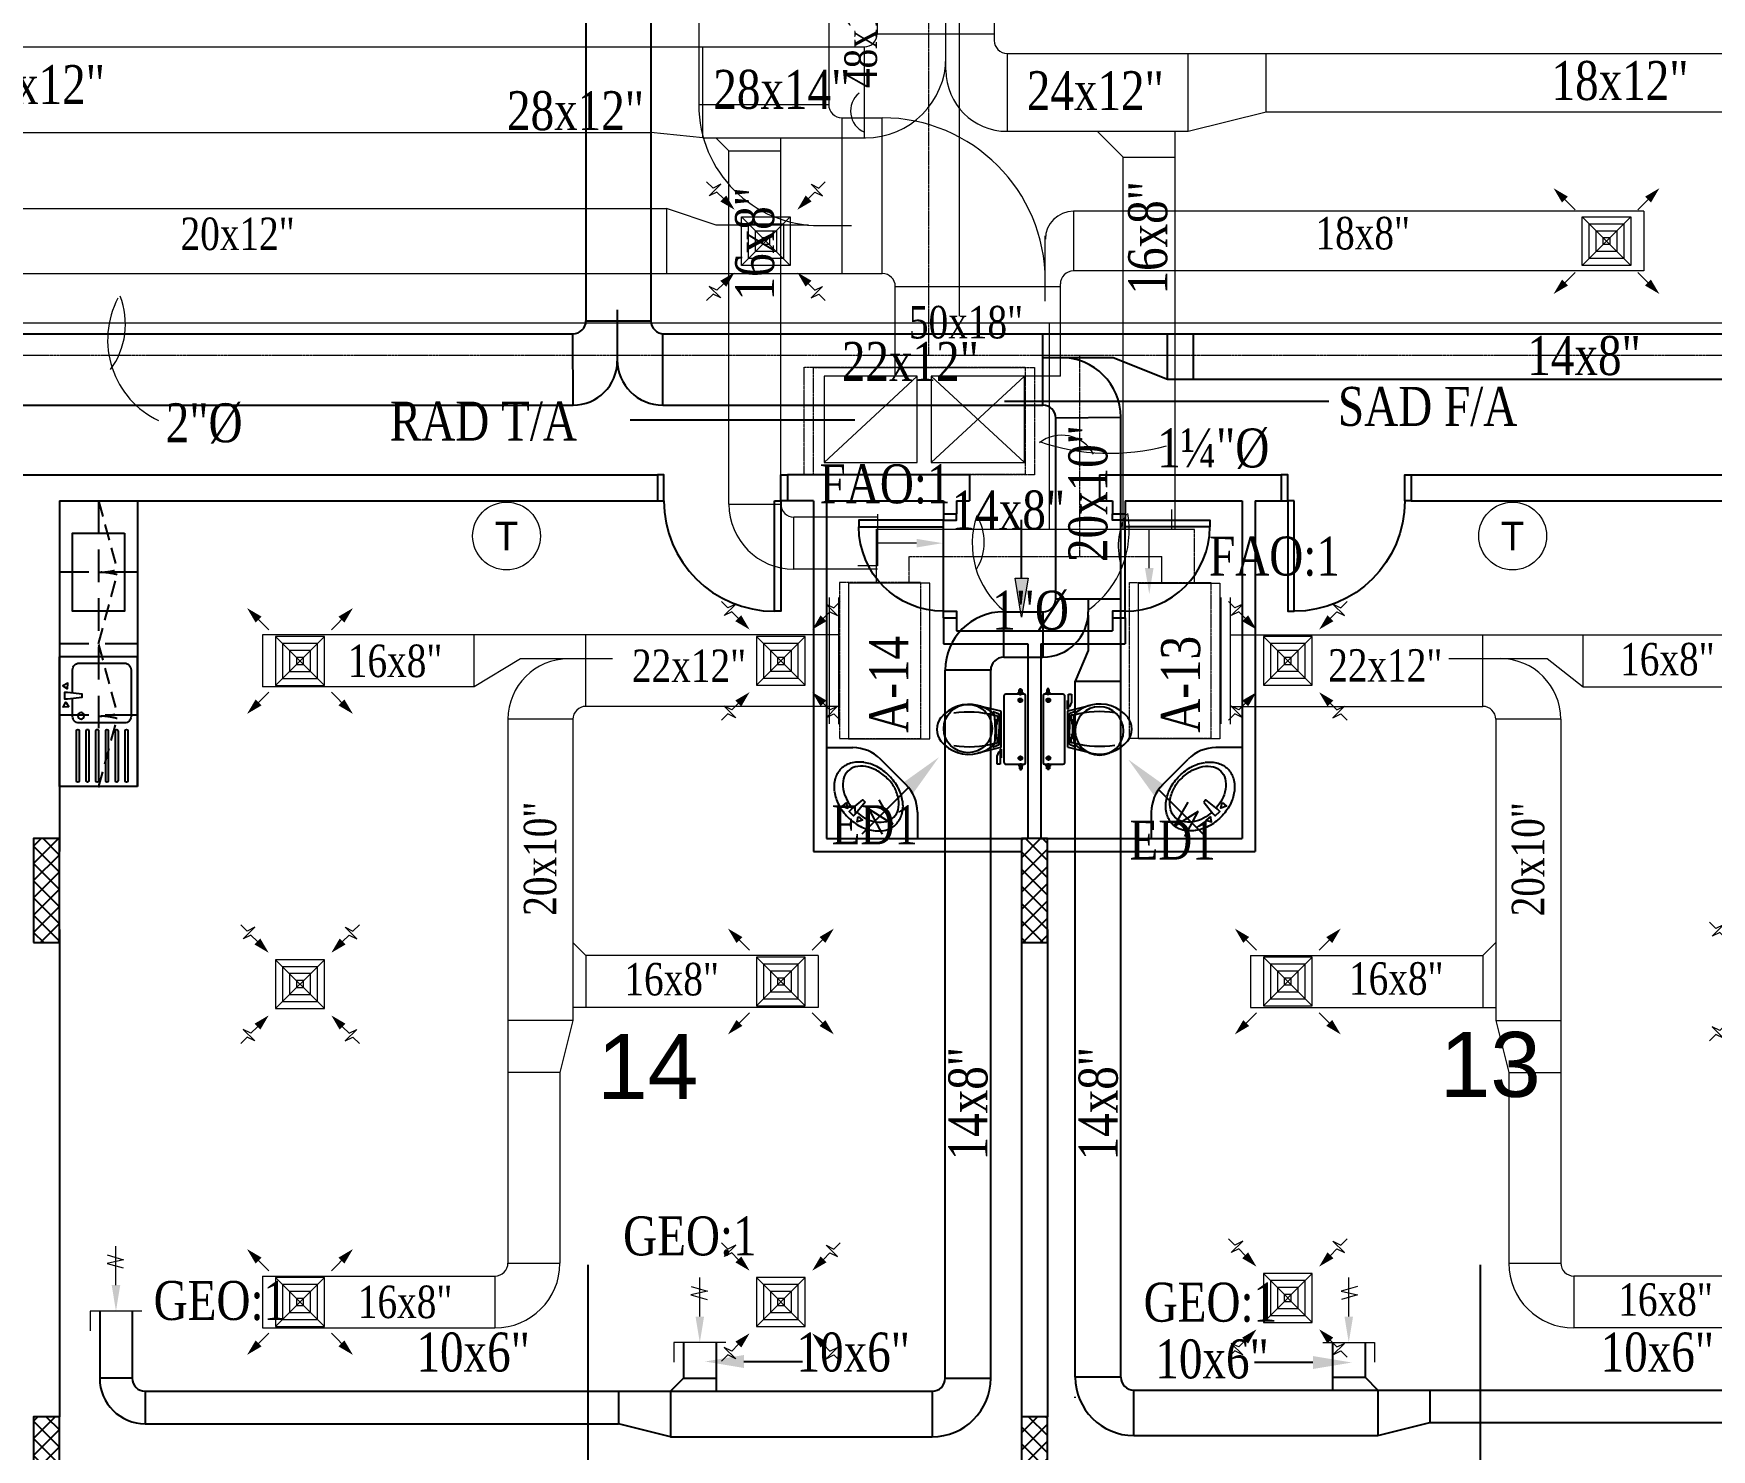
# Model space of a CAD drawing. Extents: x 278386 to 404536, y 8015 to 97114.
# Drawn here: x 330927 to 343836, y 19133 to 30032 of the extents above; entities that cross this region are included whole.
import ezdxf
from ezdxf.enums import TextEntityAlignment as Align

# ---------------------------------------------------------------- set-up
doc = ezdxf.new("R2010")
doc.units = 0
doc.header["$LTSCALE"] = 2
doc.header["$MEASUREMENT"] = 0
doc.linetypes.add('1-BLOCK-A_FLOOR PLAN$0$HIDDEN', pattern=[0.375, 0.25, -0.125])
doc.linetypes.add('HIDDEN', pattern=[0.375, 0.25, -0.125])
doc.layers.get('0').update_dxf_attribs({"color": 1})
for name, color, linetype, lineweight in [('-D', 2, 'Continuous', 13), ('-DT', 4, 'Continuous', 13), ('ac duct1', 50, 'Continuous', 13), ('fresh air', 6, 'Continuous', 13)]:
    doc.layers.add(name, color=color, linetype=linetype, lineweight=lineweight)
for name, color, linetype in [('1-BLOCK-A_FLOOR PLAN$0$COL-HAT', 1, 'Continuous'), ('1-BLOCK-A_FLOOR PLAN$0$COLUMN', 1, 'Continuous'), ('1-BLOCK-A_FLOOR PLAN$0$DOOR', 1, 'Continuous'), ('1-BLOCK-A_FLOOR PLAN$0$EL', 1, 'Continuous'), ('1-BLOCK-A_FLOOR PLAN$0$FIXT KIT', 1, 'Continuous'), ('1-BLOCK-A_FLOOR PLAN$0$Hidden', 1, '1-BLOCK-A_FLOOR PLAN$0$HIDDEN'), ('1-BLOCK-A_FLOOR PLAN$0$KITCHEN', 1, 'Continuous'), ('1-BLOCK-A_FLOOR PLAN$0$SANFIX', 1, 'Continuous'), ('1-BLOCK-A_FLOOR PLAN$0$TEXT-REF.', 1, 'Continuous'), ('1-BLOCK-A_FLOOR PLAN$0$WALL', 1, 'Continuous'), ('ex text', 93, 'Continuous'), ('ext', 93, 'Continuous')]:
    doc.layers.add(name, color=color, linetype=linetype)
doc.styles.add('1-BLOCK-A_FLOOR PLAN$0$ARIAL', font='arial.ttf', dxfattribs={"width": 0.8})
doc.styles.add('DIMTEXT', font='romans.shx', dxfattribs={"width": 0.75})
doc.styles.add('IBA', font='romantic.ttf', dxfattribs={"width": 0.8, "height": 0.3})
doc.styles.add('manohar', font='romantic.ttf', dxfattribs={"width": 0.8, "height": 0.25})
doc.styles.add('T2', font='TXT', dxfattribs={"height": 2.5})
doc.dimstyles.new('LEADER', dxfattribs={"dimscale": 0.2, "dimtxt": 1.8, "dimasz": 2, "dimexe": 2, "dimexo": 1.5, "dimgap": 1, "dimtad": 1, "dimlfac": 100, "dimzin": 13, "dimdsep": 46, "dimtxsty": 'DIMTEXT', "dimcen": 1.5, "dimdle": 2, "dimclrd": 4, "dimclre": 256, "dimclrt": 4, "dimadec": 0, "dimazin": 0, "dimtfac": 1, "dimtix": 1, "dimtmove": 2, "dimatfit": 0, "dimfxl": 2, "dimtolj": 1, "dimtzin": 13, "dimarcsym": 0})
pattern_1 = [(45, (-200, -4), (-0.06629126, 0.06629126), []), (135, (-200, -4), (-0.06629126, -0.06629126), [])]

# ---------------------------------------------------------------- blocks, each defined once
blk = doc.blocks.new('SA')
at = {"color": 7}
blk.add_line((-3, 0), (0, 0), dxfattribs=at)
blk.add_solid([(-3, -0.33), (-3, 0.33), (-5, 0)], dxfattribs=at)
blk = doc.blocks.new('A$C364C0CB1')
at = {"layer": '-DT'}
blk.add_lwpolyline([(-0.224, 0), (0.175, 0), (0.175, 0.152)], dxfattribs=at)
at = {"layer": '-DT', "xscale": 0.1000000000000014, "yscale": 0.1000000000000014, "zscale": 0.1000000000000014, "rotation": 90}
blk.add_blockref('SA', (0, 0), dxfattribs=at)
blk = doc.blocks.new('RA')
for p, q in [((-2, 0), (-5, 0)), ((-4.32, -0.67), (-3.95, 0.58)), ((-3.95, 0.58), (-3.66, -0.68)), ((-3.66, -0.68), (-3.32, 0.56))]:
    blk.add_line(p, q)
blk.add_solid([(-2, 0.33), (-2, -0.33), (0, 0)])
blk = doc.blocks.new('A$C5D7019D5')
at = {"layer": '-DT'}
blk.add_lwpolyline([(-0.199, 0), (0.199, 0), (0.199, 0.152)], dxfattribs=at)
at = {"layer": '-DT', "xscale": 0.1000000000000014, "yscale": 0.1000000000000014, "zscale": 0.1000000000000014, "rotation": 90}
blk.add_blockref('RA', (0, 0), dxfattribs=at)
blk = doc.blocks.new('CR')
at = {"layer": 'ext'}
for p, q in [((2.739, 2.723), (4.861, 4.845)), ((3.91, 4.834), (4.527, 3.692)), ((3.433, 4.383), (4.071, 3.261)), ((4.527, 3.692), (3.433, 4.383))]:
    blk.add_line(p, q, dxfattribs=at)
blk.add_circle((0, 0), 1.109, dxfattribs=at)
blk.add_solid([(2.975, 2.488), (2.504, 2.959), (1.325, 1.309)], dxfattribs=at)
blk = doc.blocks.new('1-BLOCK-A_FLOOR PLAN$0$A-WC')
at = {"layer": '1-BLOCK-A_FLOOR PLAN$0$SANFIX', "color": 8, "linetype": 'Continuous'}
for p, q in [((0.246, 0), (-0.246, 0)), ((-0.248, -0.036), (-0.301, -0.036)), ((-0.29, -0.026), (-0.271, -0.026)), ((-0.29, -0.045), (-0.29, -0.026)), ((-0.271, -0.045), (-0.29, -0.045)), ((-0.271, -0.022), (-0.261, -0.022)), ((-0.271, -0.05), (-0.271, -0.022)), ((-0.261, -0.05), (-0.271, -0.05)), ((-0.261, -0.022), (-0.261, -0.05)), ((-0.256, -0.01), (-0.256, -0.144)), ((-0.194, -0.038), (-0.229, -0.038)), ((-0.212, -0.056), (-0.212, -0.021)), ((0.195, -0.038), (0.23, -0.038)), ((0.212, -0.056), (0.212, -0.021)), ((0.249, -0.036), (0.302, -0.036)), ((0.256, -0.144), (0.256, -0.01)), ((0.261, -0.022), (0.261, -0.05)), ((0.272, -0.022), (0.261, -0.022)), ((0.261, -0.05), (0.272, -0.05)), ((0.272, -0.05), (0.272, -0.022)), ((0.29, -0.026), (0.272, -0.026)), ((0.272, -0.045), (0.29, -0.045)), ((0.29, -0.045), (0.29, -0.026)), ((-0.241, -0.159), (0.241, -0.159)), ((-0.175, -0.35), (-0.134, -0.184)), ((-0.117, -0.236), (-0.134, -0.259)), ((-0.131, -0.181), (0, -0.181)), ((-0.131, -0.24), (-0.115, -0.198)), ((-0.105, -0.192), (0, -0.192)), ((-0.101, -0.228), (-0.101, -0.206)), ((-0.101, -0.206), (-0.057, -0.206)), ((-0.067, -0.206), (-0.067, -0.224)), ((-0.057, -0.206), (-0.057, -0.223)), ((-0.057, -0.211), (-0.035, -0.211)), ((-0.035, -0.211), (-0.035, -0.216)), ((-0.035, -0.216), (0.036, -0.216)), ((0, -0.181), (0.132, -0.181)), ((0.106, -0.192), (0, -0.192)), ((0.058, -0.211), (0.036, -0.211)), ((0.036, -0.211), (0.036, -0.216)), ((0.102, -0.206), (0.058, -0.206)), ((0.058, -0.206), (0.058, -0.222)), ((0.068, -0.206), (0.068, -0.223)), ((0.102, -0.226), (0.102, -0.206)), ((0.132, -0.24), (0.115, -0.198)), ((0.134, -0.259), (0.116, -0.233)), ((0.135, -0.184), (0.176, -0.35)), ((0.147, -0.179), (0.209, -0.179)), ((0.147, -0.179), (0.147, -0.186)), ((0.147, -0.186), (0.256, -0.186)), ((0.163, -0.194), (0.163, -0.186)), ((0.197, -0.208), (0.163, -0.194)), ((0.256, -0.208), (0.197, -0.208)), ((0.209, -0.186), (0.209, -0.179)), ((0.256, -0.186), (0.256, -0.208))]:
    blk.add_line(p, q, dxfattribs=at)
for centre in [(-0.212, -0.038), (0.212, -0.038)]:
    blk.add_circle(centre, 0.0141, dxfattribs=at)
for centre, radius, start, end in [((-0.246, -0.01), 0.0101, 90, 180), ((0.246, -0.01), 0.0101, 0, 90), ((-0.241, -0.144), 0.0151, 180, 270), ((-0.131, -0.184), 0.00303, 90, 165.9466), ((0.58, -0.415), 0.706, 164.6366, 188.9578), ((-0.101, -0.248), 0.0202, 96.9358, 142.58), ((-0.105, -0.202), 0.0101, 90, 158.4986), ((0.009, -1.155), 0.934, 84.3005, 96.9358), ((0.1, -0.246), 0.0202, 37.7817, 84.3005), ((-0.578, -0.415), 0.706, 351.0468, 15.5336), ((0.106, -0.202), 0.0101, 21.5014, 90), ((0.132, -0.184), 0.00303, 14.0534, 90), ((0.241, -0.144), 0.0151, 270, 0), ((0.082, -0.414), 0.265, 165.9465, 230.8792), ((0.082, -0.414), 0.265, 148.9077, 165.9465), ((0.244, -0.512), 0.454, 146.1571, 148.9077), ((-0.081, -0.414), 0.265, 309.1208, 14.0535), ((-0.243, -0.512), 0.454, 31.0923, 33.8429), ((-0.081, -0.414), 0.265, 14.0535, 31.0923), ((0, -0.514), 0.136, 230.8791, 309.1209)]:
    blk.add_arc(centre, radius, start, end, dxfattribs=at)
blk = doc.blocks.new('1-BLOCK-A_FLOOR PLAN$0$Lib23')
at = {"color": 9}
for points in [[(0.072, 0.086), (0.029, 0.089), (0.049, 0.05)], [(0.175, -0.012), (0.063, -0.025), (0.038, -0.025), (0.038, 0.025), (0.063, 0.025), (0.175, 0.012)], [(0.061, -0.053), (0.064, -0.096), (0.025, -0.076)]]:
    blk.add_lwpolyline(points, close=True, dxfattribs=at)
blk.add_lwpolyline([(0.076, -0.024, 0.054069), (0.089, -0.099, 0.082314), (0.126, -0.177, 0.106842), (0.187, -0.233, 0.13438), (0.25, -0.25, 0.13438)], format="xyb", dxfattribs=at)
for centre, radius, start, end in [((0.259, 0.067), 0.242, 118.9112, 143.1301), ((0.225, 0.129), 0.171, 90, 118.9112), ((0.225, 0.129), 0.171, 61.0888, 90), ((0.191, 0.067), 0.242, 36.8699, 61.0888), ((0.313, 0.026), 0.309, 143.1301, 162.7421), ((0.342, 0.026), 0.263, 145.008, 163.8305), ((0.286, 0.065), 0.195, 120.6142, 145.008), ((0.25, 0.125), 0.125, 90, 120.6142), ((0.25, 0.125), 0.125, 59.3858, 90), ((0.214, 0.065), 0.195, 34.992, 59.3858), ((0.158, 0.026), 0.263, 16.1695, 34.992), ((0.137, 0.026), 0.309, 17.2579, 36.8699), ((0.399, 0), 0.399, 162.7421, 180), ((0.399, 0), 0.399, 180, 197.2579), ((0.431, 0), 0.356, 163.8305, 176.2102), ((0.069, 0), 0.356, 360, 16.1695), ((0.158, -0.016), 0.268, 343.8305, 3.4791), ((0.051, 0), 0.399, 0, 17.2579), ((0.051, 0), 0.399, 342.7421, 0), ((0.313, -0.026), 0.309, 197.2579, 216.8699), ((0.135, -0.01), 0.291, 325.008, 343.8305), ((0.137, -0.026), 0.309, 323.1301, 342.7421), ((0.273, -0.057), 0.259, 216.8699, 241.0888), ((0.25, -0.125), 0.125, 270, 300.6142), ((0.191, -0.067), 0.242, 298.9112, 323.1301), ((0.214, -0.065), 0.195, 300.6142, 325.008), ((0.214, -0.165), 0.136, 241.0888, 274.7817), ((0.225, -0.129), 0.171, 270, 298.9112)]:
    blk.add_arc(centre, radius, start, end, dxfattribs=at)
blk = doc.blocks.new('1-BLOCK-A_FLOOR PLAN$0$10d80l')
at = {"color": 9}
blk.add_line((0.75, 0.1), (0.05, 0.1), dxfattribs=at)
for points in [[(0.1, 0.1), (0.05, 0.1), (0.05, 0.75), (0.1, 0.75), (0.1, 0.1)], [(0, 0.1), (0.05, 0.1), (0.05, 0), (0, 0)], [(0.8, 0.1), (0.75, 0.1), (0.75, 0), (0.8, 0)]]:
    blk.add_lwpolyline(points, dxfattribs=at)
blk.add_arc((0.1, 0.1), 0.65, 0, 90, dxfattribs=at)
blk = doc.blocks.new('1-BLOCK-A_FLOOR PLAN$0$20d100l')
at = {"color": 8}
for points in [[(0.1, 0.2), (0.05, 0.2), (0.05, 1.05), (0.1, 1.05), (0.1, 0.2)], [(0, 0.2), (0.05, 0.2), (0.05, 0), (0, 0)], [(1, 0.2), (0.95, 0.2), (0.95, 0), (1, 0)]]:
    blk.add_lwpolyline(points, dxfattribs=at)
blk.add_arc((0.1, 0.2), 0.85, 0, 90, dxfattribs=at)
blk = doc.blocks.new('1-BLOCK-A_FLOOR PLAN$0$sk-s-100')
at = {"color": 8}
for p, q in [((1, 0), (0, 0)), ((0, -0.6), (0, 0)), ((1, -0.6), (1, 0)), ((1, -0.6), (0, -0.6))]:
    blk.add_line(p, q, dxfattribs=at)
blk.add_lwpolyline([(0.279, -0.1), (0.1, -0.1, 0.414214), (0.05, -0.15), (0.05, -0.5, 0.414214), (0.1, -0.55), (0.46, -0.55, 0.414214), (0.51, -0.5), (0.51, -0.15, 0.414214), (0.46, -0.1), (0.321, -0.1)], format="xyb", dxfattribs=at)
for points in [[(0.247, -0.061), (0.204, -0.064), (0.224, -0.025)], [(0.275, -0.062), (0.275, -0.038), (0.325, -0.038), (0.325, -0.062), (0.312, -0.175), (0.288, -0.175)], [(0.386, -0.072), (0.389, -0.029), (0.35, -0.049)]]:
    blk.add_lwpolyline(points, close=True, dxfattribs=at)
for points in [[(0.955, -0.13), (0.57, -0.13, 1), (0.57, -0.15), (0.955, -0.15, 1)], [(0.955, -0.205), (0.57, -0.205, 1), (0.57, -0.225), (0.955, -0.225, 1)], [(0.955, -0.28), (0.57, -0.28, 1), (0.57, -0.3), (0.955, -0.3, 1)], [(0.955, -0.355), (0.57, -0.355, 1), (0.57, -0.375), (0.955, -0.375, 1)], [(0.955, -0.43), (0.57, -0.43, 1), (0.57, -0.45), (0.955, -0.45, 1)], [(0.955, -0.505), (0.57, -0.505, 1), (0.57, -0.525), (0.955, -0.525, 1)]]:
    blk.add_lwpolyline(points, format="xyb", close=True, dxfattribs=at)
blk.add_circle((0.455, -0.165), 0.025, dxfattribs=at)
blk = doc.blocks.new('1-BLOCK-A_FLOOR PLAN', base_point=(138.43, 17.087))
at = {"layer": '1-BLOCK-A_FLOOR PLAN$0$COL-HAT'}
h = blk.add_hatch(dxfattribs=at)
h.set_pattern_fill('ANSI37', color=8, scale=0.75, style=0)
h.set_pattern_definition(pattern_1)
h.paths.add_polyline_path([(67.2, 30.6), (67, 30.6), (67, 29.8), (67.2, 29.8)])
h = blk.add_hatch(dxfattribs=at)
h.set_pattern_fill('ANSI37', color=8, scale=0.75, style=0)
h.set_pattern_definition(pattern_1)
h.paths.add_polyline_path([(74.8, 30.6), (74.6, 30.6), (74.6, 29.8), (74.8, 29.8)])
h = blk.add_hatch(dxfattribs=at)
h.set_pattern_fill('ANSI37', color=8, scale=0.75, style=0)
h.set_pattern_definition([(45, (-200, -4.05), (-0.06629126, 0.06629126), []), (135, (-200, -4.05), (-0.06629126, -0.06629126), [])])
h.paths.add_polyline_path([(67.2, 26.15), (67, 26.15), (67, 25.55), (67.2, 25.55)])
h = blk.add_hatch(dxfattribs=at)
h.set_pattern_fill('ANSI37', color=8, scale=0.75, style=0)
h.set_pattern_definition([(45, (-200, -4.05), (-0.06629126, 0.06629126), []), (135, (-200, -4.05), (-0.06629126, -0.06629126), [])])
h.paths.add_polyline_path([(74.8, 26.15), (74.6, 26.15), (74.6, 25.55), (74.8, 25.55)])
at = {"layer": '1-BLOCK-A_FLOOR PLAN$0$COLUMN', "color": 8}
for points in [[(67, 29.8), (67.2, 29.8), (67.2, 30.6), (67, 30.6)], [(74.6, 29.8), (74.8, 29.8), (74.8, 30.6), (74.6, 30.6)], [(67, 25.55), (67.2, 25.55), (67.2, 26.15), (67, 26.15)], [(74.6, 25.55), (74.8, 25.55), (74.8, 26.15), (74.6, 26.15)]]:
    blk.add_lwpolyline(points, close=True, dxfattribs=at)
at = {"layer": '1-BLOCK-A_FLOOR PLAN$0$EL', "color": 8, "linetype": '1-BLOCK-A_FLOOR PLAN$0$HIDDEN', "ltscale": 0.25}
for points in [[(67.5, 33.2), (67.643, 32.669, -0.065901), (67.5, 32.65)], [(67.5, 32.1), (67.643, 32.631, 0.065901), (67.5, 32.65)], [(67.5, 32.093), (67.643, 31.562, -0.065901), (67.5, 31.543)], [(67.5, 30.993), (67.643, 31.524, 0.065901), (67.5, 31.543)]]:
    blk.add_lwpolyline(points, format="xyb", dxfattribs=at)
at = {"layer": '1-BLOCK-A_FLOOR PLAN$0$FIXT KIT', "color": 8}
blk.add_lwpolyline([(67.7, 32.95), (67.7, 32.35), (67.3, 32.35), (67.3, 32.95)], close=True, dxfattribs=at)
at = {"layer": '1-BLOCK-A_FLOOR PLAN$0$Hidden', "color": 8, "ltscale": 0.5}
for p, q in [((67.8, 32.65), (67.2, 32.65)), ((67.8, 32.1), (67.2, 32.1)), ((67.8, 31.55), (67.2, 31.55))]:
    blk.add_line(p, q, dxfattribs=at)
at = {"layer": '1-BLOCK-A_FLOOR PLAN$0$KITCHEN', "color": 8, "linetype": '1-BLOCK-A_FLOOR PLAN$0$HIDDEN', "ltscale": 0.5}
blk.add_line((67.5, 33.2), (67.5, 31), dxfattribs=at)
at = {"layer": '1-BLOCK-A_FLOOR PLAN$0$KITCHEN', "color": 8}
for p, q in [((67.8, 33.2), (67.8, 31)), ((67.8, 31), (67.2, 31))]:
    blk.add_line(p, q, dxfattribs=at)
at = {"layer": '1-BLOCK-A_FLOOR PLAN$0$SANFIX', "color": 8, "linetype": 'Continuous'}
for p, q in [((73.1, 31.3), (73.304, 31.3)), ((76.3, 31.3), (76.096, 31.3)), ((73.712, 31.016), (73.516, 31.212)), ((75.688, 31.016), (75.884, 31.212)), ((73.8, 30.804), (73.8, 30.6)), ((75.6, 30.804), (75.6, 30.6))]:
    blk.add_line(p, q, dxfattribs=at)
for centre, start, end in [((73.304, 31), 45, 90), ((76.096, 31), 90, 135), ((73.5, 30.804, 0), 360, 45), ((75.9, 30.804, 0), 135, 180)]:
    blk.add_arc(centre, 0.3, start, end, dxfattribs=at)
at = {"layer": '1-BLOCK-A_FLOOR PLAN$0$WALL', "color": 8}
for p, q in [((62.4, 33.4), (71.8, 33.4)), ((71.8, 33.4), (71.8, 33.2)), ((74.2, 33.4), (72.8, 33.4)), ((72.8, 33.4), (72.8, 33.2)), ((74.2, 33.4), (74.2, 33.2)), ((75.2, 33.4), (76.6, 33.4)), ((75.2, 33.4), (75.2, 33.2)), ((76.6, 33.4), (76.6, 33.2)), ((77.6, 33.4), (82.55, 33.4)), ((77.6, 33.4), (77.6, 33.2)), ((67.2, 33.2), (71.8, 33.2)), ((67.2, 33.2), (67.2, 30.5)), ((73, 33.2), (72.8, 33.2)), ((73, 33.2), (73, 30.5)), ((73.1, 33.2), (74, 33.2)), ((73.1, 33.2), (73.1, 30.6)), ((74, 33.2), (74, 33.1)), ((74.1, 33.2), (74.1, 33.1)), ((74.1, 33.2), (74.2, 33.2)), ((75.2, 33.2), (75.3, 33.2)), ((75.3, 33.2), (75.3, 33.1)), ((75.4, 33.2), (75.4, 33.1)), ((75.4, 33.2), (76.3, 33.2)), ((76.3, 33.2), (76.3, 30.6)), ((76.4, 33.2), (76.4, 30.5)), ((76.4, 33.2), (76.6, 33.2)), ((77.6, 33.2), (82.2, 33.2)), ((74, 33.1), (74.1, 33.1)), ((75.3, 33.1), (75.4, 33.1)), ((74, 32.3), (74.1, 32.3)), ((74, 32.3), (74, 32.1)), ((74.1, 32.3), (74.1, 32.2)), ((75.3, 32.3), (75.4, 32.3)), ((75.3, 32.3), (75.3, 32.2)), ((75.4, 32.3), (75.4, 32.1)), ((74.1, 32.2), (75.3, 32.2)), ((74, 32.1), (74.65, 32.1)), ((74.65, 32.1), (74.65, 30.6)), ((74.75, 32.1), (74.75, 30.6)), ((74.75, 32.1), (75.4, 32.1)), ((73.1, 30.6), (74.65, 30.6)), ((74.75, 30.6), (76.3, 30.6)), ((73, 30.5), (74.6, 30.5)), ((74.8, 30.5), (76.4, 30.5)), ((67.2, 29.9), (67.2, 26.15)), ((74.6, 29.9), (74.6, 26.15)), ((74.8, 29.9), (74.8, 26.15))]:
    blk.add_line(p, q, dxfattribs=at)
at = {"layer": '1-BLOCK-A_FLOOR PLAN$0$DOOR', "color": 8}
for name, p, rotation in [('1-BLOCK-A_FLOOR PLAN$0$20d100l', (72.8, 33.4), 180), ('1-BLOCK-A_FLOOR PLAN$0$10d80l', (75.3, 33.1), 270)]:
    blk.add_blockref(name, p, dxfattribs=dict(at, rotation=rotation))
at = {"layer": '1-BLOCK-A_FLOOR PLAN$0$DOOR', "color": 8, "xscale": -1}
for name, p, rotation in [('1-BLOCK-A_FLOOR PLAN$0$20d100l', (76.6, 33.4), 180), ('1-BLOCK-A_FLOOR PLAN$0$10d80l', (74.1, 33.1), 90)]:
    blk.add_blockref(name, p, dxfattribs=dict(at, rotation=rotation))
at = {"layer": '1-BLOCK-A_FLOOR PLAN$0$FIXT KIT', "color": 8, "xscale": -1, "rotation": 89.9999999999967}
blk.add_blockref('1-BLOCK-A_FLOOR PLAN$0$sk-s-100', (67.2, 32), dxfattribs=at)
at = {"layer": '1-BLOCK-A_FLOOR PLAN$0$SANFIX', "color": 8}
for p, xscale, yscale, zscale, rotation in [((74.632, 31.442), 1.050228427499856, 1.050228427499856, 1.050228427499856, 270.0863139834656), ((74.768, 31.442), 1.05022842749989, 1.05022842749989, 1.05022842749989, 90.08631398346554)]:
    blk.add_blockref('1-BLOCK-A_FLOOR PLAN$0$A-WC', p, dxfattribs=dict(at, xscale=xscale, yscale=yscale, zscale=zscale, rotation=rotation))
at = {"layer": '1-BLOCK-A_FLOOR PLAN$0$SANFIX', "color": 8, "linetype": 'Continuous', "rotation": 44.99999991499307}
blk.add_blockref('1-BLOCK-A_FLOOR PLAN$0$Lib23', (73.265, 30.765), dxfattribs=at)
at = {"layer": '1-BLOCK-A_FLOOR PLAN$0$SANFIX', "color": 8, "linetype": 'Continuous', "xscale": -1, "rotation": 315.0000000850068}
blk.add_blockref('1-BLOCK-A_FLOOR PLAN$0$Lib23', (76.135, 30.765), dxfattribs=at)
at = {"layer": '1-BLOCK-A_FLOOR PLAN$0$TEXT-REF.', "color": 8, "style": '1-BLOCK-A_FLOOR PLAN$0$ARIAL'}
for s, p in [('14', (71.725, 28.595)), ('13', (78.208, 28.612))]:
    blk.add_text(s, height=0.5, dxfattribs=at).set_placement(p, align=Align.CENTER)
blk = doc.blocks.new('A$C51B27907')
blk.add_blockref('1-BLOCK-A_FLOOR PLAN', (123.971, 2.307))
blk = doc.blocks.new('A$C429252BE')
at = {"layer": 'ex text', "color": 7}
blk.add_line((0, 0), (0.45, 0), dxfattribs=at)
blk.add_solid([(0, -0.05), (0, 0.05), (-0.3, 0)], dxfattribs=at)
blk = doc.blocks.new('A$C3023451F')
at = {"layer": 'fresh air', "linetype": 'Continuous'}
blk.add_hatch(color=7, dxfattribs=at).paths.add_polyline_path([(0, 0.033), (-0.3, -0.017), (0, -0.067)])
at = {"layer": 'ex text', "color": 7}
blk.add_line((0, -0.017), (0.45, -0.017), dxfattribs=at)
blk.add_solid([(0, -0.067), (0, 0.033), (-0.3, -0.017)], dxfattribs=at)
at = {"layer": 'fresh air', "linetype": 'Continuous'}
blk.add_lwpolyline([(0, -0.067), (-0.3, -0.017), (0, 0.033), (0, -0.067)], dxfattribs=at)
blk = doc.blocks.new('T')
blk.add_circle((0, 0), 2.37)
at = {"style": 'T2'}
blk.add_text('T', height=2, dxfattribs=at).set_placement((0, 0), align=Align.MIDDLE)
blk = doc.blocks.new('G R 12')
at = {"layer": '-DT', "color": 7}
for p, q in [((-0.426, 0.426), (-0.38, 0.38)), ((-0.426, 0.426), (-0.38, 0.38)), ((-0.407, 0.326), (-0.324, 0.408)), ((-0.407, 0.326), (-0.324, 0.408)), ((-0.324, 0.408), (-0.38, 0.38)), ((-0.324, 0.408), (-0.38, 0.38)), ((0.407, 0.326), (0.324, 0.408)), ((0.324, 0.408), (0.38, 0.38)), ((0.407, 0.326), (0.324, 0.408)), ((0.324, 0.408), (0.38, 0.38)), ((0.426, 0.426), (0.38, 0.38)), ((0.426, 0.426), (0.38, 0.38)), ((-0.352, 0.352), (-0.407, 0.326)), ((-0.352, 0.352), (-0.407, 0.326)), ((-0.352, 0.352), (-0.306, 0.306)), ((-0.352, 0.352), (-0.306, 0.306)), ((0.352, 0.352), (0.306, 0.306)), ((0.352, 0.352), (0.306, 0.306)), ((0.352, 0.352), (0.407, 0.326)), ((0.352, 0.352), (0.407, 0.326)), ((-0.352, -0.352), (-0.407, -0.326)), ((-0.407, -0.326), (-0.324, -0.408)), ((-0.352, -0.352), (-0.407, -0.326)), ((-0.407, -0.326), (-0.324, -0.408)), ((-0.352, -0.352), (-0.306, -0.306)), ((-0.352, -0.352), (-0.306, -0.306)), ((0.352, -0.352), (0.306, -0.306)), ((0.352, -0.352), (0.306, -0.306)), ((0.407, -0.326), (0.324, -0.408)), ((0.407, -0.326), (0.324, -0.408)), ((0.352, -0.352), (0.407, -0.326)), ((0.352, -0.352), (0.407, -0.326)), ((-0.426, -0.426), (-0.38, -0.38)), ((-0.426, -0.426), (-0.38, -0.38)), ((-0.324, -0.408), (-0.38, -0.38)), ((-0.324, -0.408), (-0.38, -0.38)), ((0.324, -0.408), (0.38, -0.38)), ((0.324, -0.408), (0.38, -0.38)), ((0.426, -0.426), (0.38, -0.38)), ((0.426, -0.426), (0.38, -0.38))]:
    blk.add_line(p, q, dxfattribs=at)
at = {"layer": '-DT', "color": 1}
for p, q in [((-0.175, 0.175), (0.175, -0.175)), ((-0.175, -0.175), (0.175, 0.175)), ((-0.175, 0.175), (0.175, -0.175)), ((-0.175, -0.175), (0.175, 0.175))]:
    blk.add_line(p, q, dxfattribs=at)
at = {"layer": '-DT', "color": 7}
for points in [[(-0.225, 0.225, 0, 0.06, 0), (-0.306, 0.306, 0.06, 0.06, 0)], [(-0.225, 0.225, 0, 0.06, 0), (-0.306, 0.306, 0.06, 0.06, 0)], [(0.225, 0.225, 0, 0.06, 0), (0.306, 0.306, 0.06, 0.06, 0)], [(0.225, 0.225, 0, 0.06, 0), (0.306, 0.306, 0.06, 0.06, 0)], [(-0.225, -0.225, 0, 0.06, 0), (-0.306, -0.306, 0.06, 0.06, 0)], [(-0.225, -0.225, 0, 0.06, 0), (-0.306, -0.306, 0.06, 0.06, 0)], [(0.225, -0.225, 0, 0.06, 0), (0.306, -0.306, 0.06, 0.06, 0)], [(0.225, -0.225, 0, 0.06, 0), (0.306, -0.306, 0.06, 0.06, 0)]]:
    blk.add_lwpolyline(points, format="xyseb", dxfattribs=at)
blk.add_lwpolyline([(-0.175, -0.175), (0.175, -0.175), (0.175, 0.175), (-0.175, 0.175)], close=True, dxfattribs=at)
blk.add_lwpolyline([(-0.175, -0.175), (0.175, -0.175), (0.175, 0.175), (-0.175, 0.175)], close=True, dxfattribs=at)
at = {"layer": '-DT', "color": 1}
for points in [[(-0.125, -0.125), (0.125, -0.125), (0.125, 0.125), (-0.125, 0.125)], [(-0.125, -0.125), (0.125, -0.125), (0.125, 0.125), (-0.125, 0.125)], [(-0.075, -0.075), (0.075, -0.075), (0.075, 0.075), (-0.075, 0.075)], [(-0.075, -0.075), (0.075, -0.075), (0.075, 0.075), (-0.075, 0.075)], [(-0.025, -0.025), (0.025, -0.025), (0.025, 0.025), (-0.025, 0.025)], [(-0.025, -0.025), (0.025, -0.025), (0.025, 0.025), (-0.025, 0.025)]]:
    blk.add_lwpolyline(points, close=True, dxfattribs=at)
blk = doc.blocks.new('G S 14')
at = {"layer": '-DT', "color": 7}
for p, q in [((-0.345, 0.345), (-0.225, 0.225)), ((0.225, 0.225), (0.345, 0.345)), ((-0.345, -0.345), (-0.225, -0.225)), ((0.225, -0.225), (0.345, -0.345))]:
    blk.add_line(p, q, dxfattribs=at)
at = {"layer": '-DT', "color": 1}
for p, q in [((-0.175, 0.175), (0.175, -0.175)), ((-0.175, -0.175), (0.175, 0.175))]:
    blk.add_line(p, q, dxfattribs=at)
at = {"layer": '-DT', "color": 7}
for points in [[(-0.38, 0.38, 0, 0.06, 0), (-0.298, 0.298, 0.06, 0.06, 0)], [(0.38, 0.38, 0, 0.06, 0), (0.298, 0.298, 0.06, 0.06, 0)], [(-0.38, -0.38, 0, 0.06, 0), (-0.298, -0.298, 0.06, 0.06, 0)], [(0.38, -0.38, 0, 0.06, 0), (0.298, -0.298, 0.06, 0.06, 0)]]:
    blk.add_lwpolyline(points, format="xyseb", dxfattribs=at)
blk.add_lwpolyline([(-0.175, -0.175), (0.175, -0.175), (0.175, 0.175), (-0.175, 0.175)], close=True, dxfattribs=at)
at = {"layer": '-DT', "color": 1}
for points in [[(-0.125, -0.125), (0.125, -0.125), (0.125, 0.125), (-0.125, 0.125)], [(-0.075, -0.075), (0.075, -0.075), (0.075, 0.075), (-0.075, 0.075)], [(-0.025, -0.025), (0.025, -0.025), (0.025, 0.025), (-0.025, 0.025)]]:
    blk.add_lwpolyline(points, close=True, dxfattribs=at)

msp = doc.modelspace()

# ---------------------------------------------------------------- linework, layer by layer
at = {"layer": '-D'}
for points in [[(337726, 27394), (337009, 27394), (337009, 26730), (337726, 26730)], [(338551, 27394), (337834, 27394), (337834, 26730), (338551, 26730)], [(337824, 24603), (337824, 25802), (337198, 25802), (337198, 24603)], [(339429, 24603), (339429, 25802), (340055, 25802), (340055, 24603)]]:
    msp.add_lwpolyline(points, close=True, dxfattribs=at)
at = {"layer": '-DT', "linetype": 'HIDDEN', "ltscale": 0.6}
for p, q in [((337812, 71114), (337812, 27556)), ((315246, 27556), (347458, 27556)), ((338976, 26006), (338976, 27556)), ((339858, 25802), (339858, 26217)), ((337663, 25802), (337663, 26006)), ((337663, 26006), (339608, 26006))]:
    msp.add_line(p, q, dxfattribs=at)
at = {"layer": '-DT'}
for p, q in [((338048, 70814), (338048, 27856)), ((315331, 27805), (347208, 27805)), ((338744, 26217), (338744, 27805)), ((337009, 26730), (337726, 27394)), ((338551, 26730), (337834, 27394)), ((337834, 26730), (338551, 27394)), ((337413, 25802), (337413, 26217)), ((337413, 26217), (339858, 26217)), ((339608, 25802), (339608, 26006)), ((337049, 25692), (337049, 24719)), ((337120, 25690), (337120, 24716)), ((340133, 25690), (340133, 24716))]:
    msp.add_line(p, q, dxfattribs=at)
at = {"layer": '-DT', "linetype": 'Continuous', "ltscale": 0.6}
msp.add_line((340063, 25692), (340063, 24719), dxfattribs=at)
at = {"layer": '-DT', "color": 6, "linetype": 'HIDDEN', "ltscale": 0.6}
for points in [[(338556, 26637), (336856, 26637), (336856, 27463), (338556, 27463)], [(338627, 26635), (336927, 26635), (336927, 27460), (338627, 27460)]]:
    msp.add_lwpolyline(points, close=True, dxfattribs=at)
at = {"layer": '-DT', "linetype": 'HIDDEN', "ltscale": 0.6}
for points in [[(337754, 24606), (337754, 25805), (337128, 25805), (337128, 24606)], [(339358, 24606), (339358, 25805), (339984, 25805), (339984, 24606)]]:
    msp.add_lwpolyline(points, close=True, dxfattribs=at)
at = {"layer": '-DT'}
for centre, radius, start, end in [((332187, 27674), 690, 152.2871, 244.3072), ((331044, 27795), 590, 323.6183, 21.5086), ((338837, 26660), 280, 28.4975, 127.6301), ((339208, 28486), 1685, 251.2467, 285.0002), ((338598, 26209), 759, 306.659, 9.711), ((338817, 26105), 668, 161.2442, 230.7598), ((337855, 26116), 387, 328.3067, 31.6933), ((339773, 26088), 501, 150.7072, 199.3465)]:
    msp.add_arc(centre, radius, start, end, dxfattribs=at)
at = {"layer": '-DT', "color": 6, "linetype": 'Continuous', "ltscale": 0.3}
for radius in [500, 100]:
    msp.add_arc((336777, 26409), radius, 180, 270, dxfattribs=at)
at = {"layer": 'ac duct1'}
for p, q in [((337045, 46376), (337045, 29484)), ((336045, 33743), (336045, 29484)), ((337045, 29484), (336045, 29484)), ((337145, 29384), (337457, 29384)), ((337145, 29384), (337145, 28184)), ((337457, 28184), (337457, 29384)), ((316474, 28684), (335796, 28684)), ((336178, 28557), (335796, 28684)), ((335796, 28684), (335796, 28184)), ((343317, 28664), (338927, 28664)), ((338927, 28664), (338927, 28204)), ((343317, 28664), (343317, 28204)), ((336889, 28557), (336178, 28557)), ((336976, 28553), (337220, 28553)), ((338711, 27972), (338711, 28475)), ((329808, 28184), (337457, 28184)), ((343317, 28204), (338927, 28204)), ((337557, 27394), (337557, 28084)), ((337557, 28084), (338827, 28084)), ((338827, 27394), (338827, 28104)), ((338827, 27394), (338173, 27394)), ((337120, 25403), (332689, 25403)), ((332689, 25403), (332689, 25003)), ((334317, 25003), (334317, 25403)), ((335177, 24853), (335177, 25403)), ((340133, 25403), (344564, 25403)), ((342077, 24853), (342077, 25403)), ((342849, 25003), (342849, 25403)), ((334673, 25219), (334317, 25003)), ((335077, 25219), (334673, 25219)), ((335381, 25219), (335043, 25219)), ((341815, 25220), (342211, 25220)), ((342211, 25220), (342573, 25220)), ((342573, 25220), (342849, 25003)), ((334317, 25003), (332689, 25003)), ((342849, 25003), (344564, 25003)), ((337120, 24853), (335177, 24853)), ((340133, 24853), (342077, 24853)), ((334577, 24753), (334577, 20568)), ((335077, 24753), (334577, 24753)), ((335077, 24753), (335077, 22435)), ((342677, 24754), (342177, 24753, 0)), ((342177, 24753), (342177, 22435)), ((342677, 24754), (342677, 20568)), ((335177, 22935), (335077, 23035)), ((342077, 22935), (342177, 23035)), ((335077, 22935), (335077, 22535)), ((336964, 22935), (335177, 22935)), ((335177, 22935), (335177, 22535)), ((336964, 22935), (336964, 22535)), ((340289, 22935), (342077, 22935)), ((340289, 22935), (340289, 22535)), ((342077, 22935), (342077, 22535)), ((336964, 22535), (335077, 22535)), ((340289, 22535), (342177, 22535)), ((335077, 22435), (334577, 22435)), ((335077, 22435), (334977, 22035)), ((342177, 22435), (342677, 22435)), ((342177, 22435), (342277, 22035)), ((334977, 22035), (334577, 22035)), ((334977, 22035), (334977, 20568)), ((342277, 22035), (342277, 20568)), ((342277, 22035), (342677, 22035)), ((334577, 20568), (334977, 20568)), ((342277, 20568, 0), (342677, 20568)), ((332689, 20468), (334477, 20468)), ((332689, 20468), (332689, 20068)), ((334477, 20468), (334477, 20068)), ((344564, 20468, 0), (342777, 20468)), ((342777, 20468), (342777, 20068)), ((332689, 20068), (334477, 20068)), ((344564, 20068, 0), (342777, 20068))]:
    msp.add_line(p, q, dxfattribs=at)
for centre, radius, start, end in [((337392, 29435), 179, 129.5877, 245.9229), ((336976, 29484), 931, 180, 270), ((337145, 29484), 100, 180, 270), ((337457, 28129), 1254, 0, 90), ((338927, 28449), 215, 90, 180), ((337457, 28084), 100, 0, 90), ((338927, 28104), 100, 90, 180), ((335043, 24753), 466, 90, 180), ((342211, 24754, 0), 466, 0, 90), ((335177, 24753), 100, 90, 180), ((342077, 24753, 0), 100, 0, 90), ((334477, 20568), 100, 270, 0), ((334477, 20568), 500, 270, 0), ((342777, 20568, 0), 500, 180, 270), ((342777, 20568, 0), 100, 180, 270)]:
    msp.add_arc(centre, radius, start, end, dxfattribs=at)
at = {"layer": 'ext', "linetype": 'Continuous'}
for p, q in [((335177, 52222), (335177, 27821)), ((335677, 36200), (335677, 27821)), ((335418, 27905), (335418, 27521)), ((335177, 27821), (335677, 27821)), ((315613, 27721), (335077, 27721)), ((335078, 27171), (335077, 27721)), ((335768, 27171), (335768, 27722)), ((335777, 27721), (346547, 27721)), ((338692, 27171), (338692, 27721)), ((339652, 27371), (339652, 27721)), ((339852, 27371), (339852, 27721)), ((338692, 27538), (339234, 27538)), ((339234, 27538), (339652, 27371)), ((339652, 27371), (346547, 27371)), ((324112, 27171), (335078, 27171)), ((335768, 27171), (338692, 27171)), ((339292, 27075), (338792, 27071)), ((338792, 25681), (338792, 27071)), ((339292, 19690), (339292, 27078)), ((338391, 25581), (338692, 25581)), ((338391, 25231), (338391, 25581)), ((338692, 25581), (338692, 25231)), ((338792, 25681), (339292, 25681)), ((339042, 25681), (339042, 25581)), ((339041, 25554), (339041, 25283)), ((338391, 25231), (338692, 25231)), ((339041, 25283), (338942, 25046)), ((337941, 19681), (337941, 25131)), ((338291, 25131), (337941, 25131)), ((338291, 19681), (338291, 25131)), ((338942, 25046), (339292, 25046)), ((338942, 19690), (338942, 25046)), ((331436, 20198), (331436, 19681)), ((331686, 20198), (331686, 19681)), ((335928, 19956), (335928, 19681)), ((336178, 19956), (336178, 19581)), ((340921, 19956), (340921, 19590)), ((341171, 19956), (341171, 19690)), ((331686, 19681), (331436, 19681)), ((335928, 19681), (335828, 19581)), ((335928, 19681), (336178, 19681)), ((337941, 19681), (338291, 19681)), ((339292, 19690), (338942, 19690)), ((340921, 19690), (341171, 19690)), ((341171, 19690), (341271, 19590)), ((331786, 19581), (337841, 19581)), ((331786, 19581), (331786, 19331)), ((335428, 19581), (335428, 19331)), ((335828, 19581), (335828, 19231)), ((337841, 19581), (337841, 19231)), ((338942, 19531), (338942, 19539)), ((339392, 19590), (345498, 19590)), ((339392, 19240), (339392, 19590)), ((341271, 19590), (341271, 19240)), ((341671, 19590), (341671, 19340)), ((331786, 19331), (335428, 19331)), ((335828, 19231), (335428, 19331)), ((339392, 19240), (341271, 19240)), ((341271, 19240), (341671, 19340)), ((341671, 19340), (345498, 19340)), ((335828, 19231), (337841, 19231))]:
    msp.add_line(p, q, dxfattribs=at)
for centre, radius, start, end in [((335077, 27821), 100, 270, 0), ((335777, 27821), 100, 180, 270), ((335078, 27511), 340, 270, 0), ((335768, 27521), 350, 180, 270), ((338832, 27078), 460, 360, 90), ((338692, 27071), 100, 360, 90), ((338391, 25131), 450, 90, 180), ((338692, 25681), 100, 270, 360), ((338692, 25581), 350, 270, 0), ((338391, 25131), 100, 90, 180), ((331786, 19681), 350, 180, 270), ((331786, 19681), 100, 180, 270), ((337841, 19681), 100, 270, 0), ((337841, 19681), 450, 270, 0), ((337841, 19681), 100, 270, 0), ((339392, 19690), 450, 180, 270), ((339392, 19690), 100, 180, 270)]:
    msp.add_arc(centre, radius, start, end, dxfattribs=at)
at = {"layer": 'fresh air', "linetype": 'Continuous'}
for p, q in [((337418, 42034), (337418, 30029)), ((338318, 41434), (338318, 29979)), ((337318, 29929), (337318, 29229))]:
    msp.add_line(p, q, dxfattribs=at)
at = {"layer": 'fresh air'}
for p, q in [((337947, 29749), (337947, 30258)), ((337418, 30029), (338318, 30029)), ((335677, 29269), (335677, 29929)), ((336077, 29229), (336077, 29929)), ((340411, 29429), (340411, 29879)), ((336077, 29229), (335677, 29269)), ((336277, 29129), (336177, 29229)), ((339311, 29079), (339111, 29279))]:
    msp.add_line(p, q, dxfattribs=at)
at = {"layer": 'fresh air', "color": 6, "linetype": 'Continuous', "ltscale": 0.3}
for p, q in [((312572, 29929), (337318, 29929)), ((338418, 29879), (339811, 29879)), ((338418, 29879), (338418, 29279)), ((339811, 29279), (339811, 29879)), ((339811, 29879), (345635, 29879)), ((339811, 29279), (340411, 29429)), ((340411, 29429), (346316, 29429)), ((323994, 29269), (335677, 29269)), ((336077, 29229), (337327, 29229)), ((336677, 26409), (336677, 29229)), ((338417, 29279), (339811, 29279)), ((339711, 28065), (339711, 29279)), ((336277, 26409), (336277, 29129)), ((336277, 29129), (336677, 29129)), ((339311, 28065), (339311, 29079)), ((339311, 26217), (339311, 29079)), ((339311, 29079), (339711, 29079)), ((339711, 26217), (339711, 29079)), ((336277, 26409), (336677, 26409)), ((337421, 26309), (336777, 26309)), ((336777, 25909), (336777, 26309)), ((337421, 25909), (336777, 25909))]:
    msp.add_line(p, q, dxfattribs=at)
at = {"layer": 'fresh air', "linetype": 'Continuous'}
for centre, radius in [((337318, 30029), 100), ((337327, 29849), 620)]:
    msp.add_arc(centre, radius, 270, 0, dxfattribs=at)
at = {"layer": 'fresh air', "linetype": 'Continuous', "ltscale": 0.3}
for centre, radius in [((338418, 29979), 100), ((338417, 29749), 470)]:
    msp.add_arc(centre, radius, 180, 270, dxfattribs=at)

# ---------------------------------------------------------------- block references
at = {"layer": '-DT'}
for name, p, xscale, yscale, zscale in [('G R 12', (336562, 28434), -1071.580694820796, 1071.580694820767, 1071.58069482077), ('G S 14', (343029, 28434), -1071.428571428555, 1071.428571428584, 1071.428571428589), ('T', (334566, 26164), 110.0000000000136, 110.0000000000136, 110.0000000000136), ('A$C364C0CB1', (339511, 26217), 1000, 1000, 1000), ('T', (342307, 26164), 110.0000000000136, 110.0000000000136, 110.0000000000136), ('G S 14', (332977, 25202), 1071.428571428584, 1071.428571428584, 1071.428571428584), ('G R 12', (336677, 25203), 1071.580694820767, 1071.580694820767, 1071.580694820767), ('G R 12', (340577, 25203), 1071.580694820767, 1071.580694820767, 1071.580694820767), ('G R 12', (332977, 22715), 1071.580694820767, 1071.580694820767, 1071.580694820767), ('G S 14', (336677, 22735), 1071.428571428584, 1071.428571428584, 1071.428571428584), ('G S 14', (340577, 22735), 1071.428571428584, 1071.428571428584, 1071.428571428584), ('G R 12', (344277, 22735, 0), 1071.580694820767, 1071.580694820767, 1071.580694820767), ('G S 14', (332977, 20268), 1071.428571428584, 1071.428571428584, 1071.428571428584), ('G R 12', (336677, 20268), 1071.580694820767, 1071.580694820767, 1071.580694820767), ('G R 12', (340577, 20299), 1071.580694820767, 1071.580694820767, 1071.580694820767)]:
    msp.add_blockref(name, p, dxfattribs=dict(at, xscale=xscale, yscale=yscale, zscale=zscale))
for name, p, xscale, yscale, zscale, rotation in [('A$C364C0CB1', (337421, 26109), -1000, 1000, 1000, 90), ('CR', (338116, 24682), 168.0000000000064, 168.0000000000064, 168.0000000000064, 180), ('CR', (339127, 24664), -168.0000000000064, 168.0000000000064, 168, 180), ('A$C5D7019D5', (331561, 20198), 1000, 1000, 1000, 180), ('A$C5D7019D5', (336053, 19956), 1000, 1000, 1000, 180), ('A$C5D7019D5', (341046, 19956), -1000, 1000, 1000, 180)]:
    msp.add_blockref(name, p, dxfattribs=dict(at, xscale=xscale, yscale=yscale, zscale=zscale, rotation=rotation))
at = {"layer": 'ex text', "linetype": 'Continuous', "xscale": 1000, "yscale": 1000, "zscale": 1000}
msp.add_blockref('A$C429252BE', (336393, 19810), dxfattribs=at)
at = {"layer": 'ex text', "linetype": 'Continuous', "xscale": 1000, "yscale": 1000, "zscale": 1000, "rotation": 180}
msp.add_blockref('A$C429252BE', (340770, 19802), dxfattribs=at)
at = {"layer": 'ext', "linetype": 'Continuous', "xscale": 1000, "yscale": 1000, "zscale": 1000}
msp.add_blockref('A$C51B27907', (278386, 8015), dxfattribs=at)
at = {"layer": 'fresh air', "color": 7, "linetype": 'Continuous', "xscale": 1000, "yscale": 1000, "zscale": 1000, "rotation": 90}
msp.add_blockref('A$C3023451F', (338512, 25839), dxfattribs=at)

# ---------------------------------------------------------------- texts
at = {"layer": '-DT', "style": 'IBA', "width": 0.8}
for s, p in [('28x12"', (334570, 29288)), ('SAD F/A', (340963, 27012)), ('2"%%C', (331944, 26886)), ('RAD T/A', (333668, 26899)), ('1¼"%%C', (339572, 26692)), ('1"%%C', (338302, 25443))]:
    msp.add_text(s, height=300, dxfattribs=at).set_placement(p)
for s, p in [('A-14', (337657, 24650)), ('A-13', (339902, 24650))]:
    msp.add_text(s, height=300, rotation=90, dxfattribs=at).set_placement(p)
at = {"layer": 'ac duct1', "style": 'manohar', "width": 0.8}
for s, p in [('48x18"', (337416, 29612)), ('20x10"', (334949, 23241)), ('20x10"', (342550, 23237))]:
    msp.add_text(s, height=250, rotation=90, dxfattribs=at).set_placement(p)
for s, p in [('20x12"', (332058, 28365)), ('18x8"', (340790, 28370)), ('50x18"', (337662, 27685)), ('16x8"', (333345, 25078)), ('16x8"', (343134, 25091)), ('22x12"', (335531, 25040)), ('22x12"', (340888, 25043)), ('16x8"', (335473, 22628)), ('16x8"', (341048, 22633)), ('16x8"', (333422, 20144)), ('16x8"', (343120, 20162))]:
    msp.add_text(s, height=250, dxfattribs=at).set_placement(p)
at = {"layer": 'ex text', "color": 7, "style": 'IBA', "width": 0.8}
for s, p in [('18x12"', (342606, 29520)), ('26x12"', (330422, 29489, 0)), ('28x14"', (336157, 29452)), ('24x12"', (338569, 29442)), ('22x12"', (337146, 27358)), ('14x8"', (342420, 27403)), ('14x8"', (337991, 26214)), ('10x6"', (333873, 19733)), ('10x6"', (336797, 19733)), ('10x6"', (342984, 19733)), ('10x6"', (339558, 19680))]:
    msp.add_text(s, height=300, dxfattribs=at).set_placement(p)
for s, p in [('16x8"', (336625, 27977)), ('16x8"', (339649, 28023)), ('20x10"', (339189, 25964)), ('14x8"', (338266, 21358)), ('14x8"', (339268, 21358))]:
    msp.add_text(s, height=300, rotation=90, dxfattribs=at).set_placement(p)
at = {"layer": 'ex text', "color": 140, "style": 'IBA', "width": 0.8}
for p in [(336975, 26416), (339971, 25860)]:
    msp.add_text('FAO:1', height=300, dxfattribs=at).set_placement(p)
at = {"layer": 'ex text', "color": 125, "style": 'IBA', "width": 0.8}
for p in [(337067, 23791), (339359, 23674)]:
    msp.add_text('ED1', height=300, dxfattribs=at).set_placement(p)
at = {"layer": 'ex text', "color": 45, "style": 'IBA', "width": 0.8}
for p in [(335463, 20627), (331851, 20130), (339468, 20117)]:
    msp.add_text('GEO:1', height=300, dxfattribs=at).set_placement(p)

# ---------------------------------------------------------------- leaders
at = {"layer": '-DT'}
for points in [[(338398, 27201), (340894, 27201)], [(337246, 27057), (335518, 27057)], [(335191, 20554), (335191, 17589)], [(342056, 20554), (342056, 17589)]]:
    msp.add_leader(points, dimstyle='LEADER', override={"dimgap": 1, "dimtad": 0}, dxfattribs=at)

doc.saveas('drawing.dxf')
